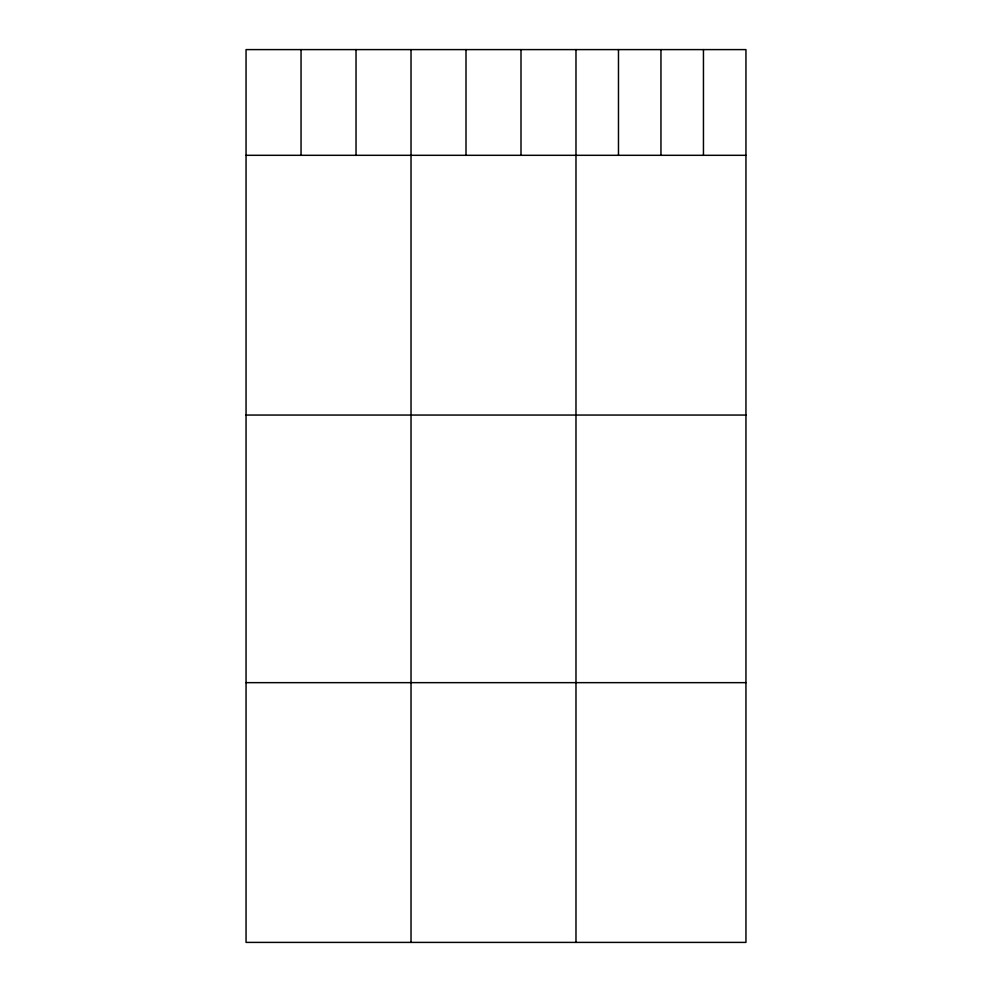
<?xml version="1.0" encoding="UTF-8"?>
<svg xmlns="http://www.w3.org/2000/svg" width="992" height="992" viewBox="0 0 992 992"><rect width="100%" height="100%" fill="white"/><g stroke="black" fill="none" stroke-linecap="round" stroke-linejoin="round"><path stroke-width="1.49" d="M745.947 155.31L745.947 942.4L246.053 942.4L246.053 49.6L745.947 49.6L745.947 155.31L246.053 155.31M246.053 415.053L745.947 415.053M246.053 682.657L745.947 682.657M703.452 49.6L703.452 155.31M660.957 49.6L660.957 155.31M618.475 49.6L618.475 155.31M575.98 49.6L575.98 942.4M520.998 49.6L520.998 155.31M466.004 49.6L466.004 155.31M411.023 49.6L411.023 942.4M356.029 49.6L356.029 155.31M301.047 49.6L301.047 155.31"/></g></svg>
